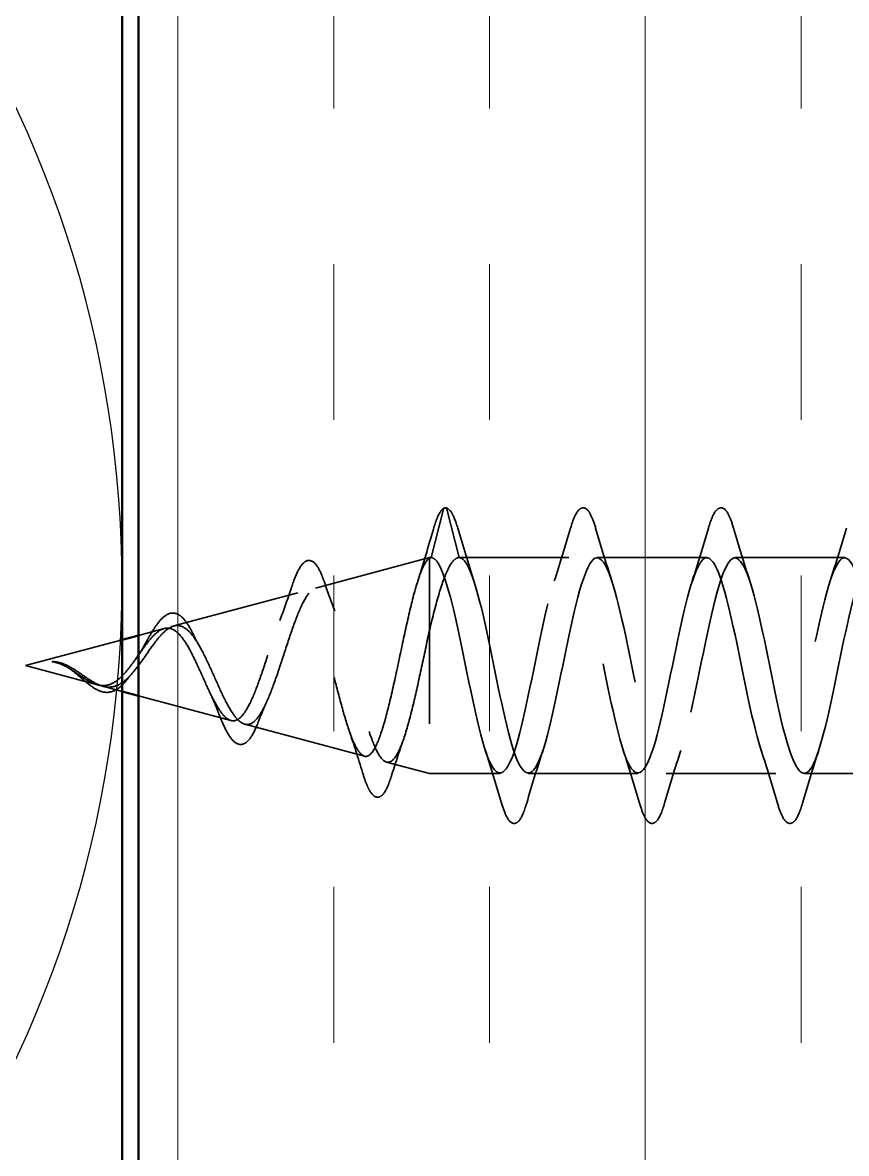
# Model space of a CAD drawing. Header units: inches. Extents: x 0.6 to 46.2, y -1.7 to 21.4.
# Drawn here: x 6.938 to 7.434, y 13.809 to 14.489 of the extents above; entities that cross this region are included whole.
import ezdxf

# ---------------------------------------------------------------- set-up
doc = ezdxf.new("R2010")
doc.units = ezdxf.units.IN
doc.header["$LTSCALE"] = 2
doc.header["$MEASUREMENT"] = 0
doc.linetypes.add('DASHED', pattern=[0.2067, 0.1654, -0.0413])
for name, color, linetype, lineweight in [('Hatch (ANSI)', 7, 'Continuous', 18), ('Hidden (ANSI)', 7, 'DASHED', 35), ('Sketch Geometry (ANSI)', 7, 'Continuous', 25), ('Symbol (ANSI)', 7, 'Continuous', 25), ('Visible (ANSI)', 7, 'Continuous', 50)]:
    doc.layers.add(name, color=color, linetype=linetype, lineweight=lineweight)
doc.styles.add('Note Text (ANSI)', font='tahoma.ttf')
doc.dimstyles.new('Default (ANSI)$7', dxfattribs={"dimscale": 2, "dimtxt": 0.12, "dimasz": 0.098425, "dimexe": 0.125, "dimexo": 0.0625, "dimgap": 0.031496, "dimtad": 0, "dimtih": 1, "dimtoh": 1, "dimrnd": 1e-08, "dimzin": 4, "dimdsep": 46, "dimtxsty": 'Note Text (ANSI)', "dimcen": 0.09, "dimdle": 0.393701, "dimclrd": 256, "dimclre": 256, "dimclrt": 256, "dimadec": 0, "dimazin": 1, "dimtfac": 1, "dimtofl": 0, "dimtmove": 0, "dimatfit": 3, "dimfxl": 1, "dimtolj": 1, "dimtzin": 4, "dimlwd": -1, "dimlwe": -1, "dimarcsym": 0})

msp = doc.modelspace()

# ---------------------------------------------------------------- hatches: boundary and pattern name
at = {"layer": 'Hatch (ANSI)', "true_color": 0x804000}
h = msp.add_hatch(dxfattribs=at)
h.set_pattern_fill('INSUL', color=36, scale=0.75, angle=90, style=0)
h.paths.add_polyline_path([(7.50774, 18.87685), (7.50774, 7.53092), (7.00774, 7.53092), (7.00774, 18.87685)])

# ---------------------------------------------------------------- linework, layer by layer
at = {"layer": 'Hidden (ANSI)', "ltscale": 0.028664}
for p, q in [((7.19127, 14.19645), (7.18374, 14.16721)), ((7.20074, 14.16721), (7.1932, 14.19645))]:
    msp.add_line(p, q, dxfattribs=at)
at = {"layer": 'Hidden (ANSI)', "ltscale": 0.067416}
msp.add_line((7.11425, 14.14889), (7.18274, 14.16721), dxfattribs=at)
at = {"layer": 'Hidden (ANSI)', "ltscale": 0.194373}
msp.add_line((7.18274, 14.16721), (7.18274, 14.03721), dxfattribs=at)
at = {"layer": 'Hidden (ANSI)', "ltscale": 0.000852348}
msp.add_line((7.18374, 14.16721), (7.18274, 14.16721), dxfattribs=at)
at = {"layer": 'Hidden (ANSI)', "ltscale": 0.062755}
for p, q in [((7.26674, 14.16721), (7.20074, 14.16721)), ((7.34974, 14.16721), (7.28374, 14.16721)), ((7.43274, 14.16721), (7.36674, 14.16721)), ((7.30824, 14.03721), (7.24224, 14.03721)), ((7.39124, 14.03721), (7.32524, 14.03721)), ((7.47424, 14.03721), (7.40824, 14.03721))]:
    msp.add_line(p, q, dxfattribs=at)
at = {"layer": 'Hidden (ANSI)', "ltscale": 0.073402}
msp.add_line((7.02892, 14.12606), (7.10348, 14.14601), dxfattribs=at)
at = {"layer": 'Hidden (ANSI)', "ltscale": 0.015098}
msp.add_line((7.00774, 14.12039), (7.02315, 14.12452), dxfattribs=at)
at = {"layer": 'Hidden (ANSI)', "ltscale": 0.057078}
msp.add_line((6.93974, 14.10221), (6.99774, 14.11772), dxfattribs=at)
at = {"layer": 'Hidden (ANSI)', "ltscale": 0.042539}
msp.add_line((6.93974, 14.10221), (6.98299, 14.09064), dxfattribs=at)
at = {"layer": 'Hidden (ANSI)', "ltscale": 0.011215}
msp.add_line((6.98626, 14.08976), (6.99774, 14.08669), dxfattribs=at)
at = {"layer": 'Hidden (ANSI)', "ltscale": 0.054693}
msp.add_line((7.00774, 14.08402), (7.06332, 14.06915), dxfattribs=at)
at = {"layer": 'Hidden (ANSI)', "ltscale": 0.070939}
msp.add_line((7.07159, 14.06694), (7.14365, 14.04766), dxfattribs=at)
at = {"layer": 'Hidden (ANSI)', "ltscale": 0.025357}
msp.add_line((7.15691, 14.04411), (7.18274, 14.03721), dxfattribs=at)
at = {"layer": 'Hidden (ANSI)', "ltscale": 0.040375}
msp.add_line((7.22524, 14.03721), (7.18274, 14.03721), dxfattribs=at)
at = {"layer": 'Hidden (ANSI)', "ltscale": 0.002412}
msp.add_arc((7.19224, 14.19621), 0.001, 14.43974, 165.56026, dxfattribs=at)
at = {"layer": 'Hidden (ANSI)', "ltscale": 0.041926}
msp.add_open_spline([(7.18511, 14.18429), (7.18659, 14.18941), (7.18804, 14.19309), (7.1903, 14.19614), (7.19102, 14.19681), (7.19188, 14.19714)], degree=3, knots=[0, 0, 0, 0, 0.0784189, 0.0784189, 0.1117453, 0.1117453, 0.1117453, 0.1117453], dxfattribs=at)
at = {"layer": 'Hidden (ANSI)', "ltscale": 0.045375}
msp.add_open_spline([(7.19224, 14.19721), (7.19369, 14.19721), (7.19489, 14.19614), (7.19728, 14.19248), (7.19853, 14.18927), (7.19979, 14.18499)], degree=3, knots=[0, 0, 0, 0, 0.0527752, 0.0527752, 0.1209585, 0.1209585, 0.1209585, 0.1209585], dxfattribs=at)
at = {"layer": 'Hidden (ANSI)', "ltscale": 0.090851}
for points in [[(7.26768, 14.18499), (7.26917, 14.19005), (7.27063, 14.19361), (7.27315, 14.19657), (7.27416, 14.19722), (7.27711, 14.19718), (7.27851, 14.19555), (7.2808, 14.19107), (7.2818, 14.18836), (7.28279, 14.18499)], [(7.35068, 14.18499), (7.35217, 14.19005), (7.35363, 14.19361), (7.35615, 14.19657), (7.35716, 14.19722), (7.36011, 14.19718), (7.36151, 14.19555), (7.3638, 14.19107), (7.3648, 14.18836), (7.36579, 14.18499)], [(7.24129, 14.01942), (7.2398, 14.01436), (7.23834, 14.0108), (7.23582, 14.00784), (7.23482, 14.00719), (7.23186, 14.00723), (7.23047, 14.00886), (7.22817, 14.01334), (7.22717, 14.01605), (7.22618, 14.01942)], [(7.32429, 14.01942), (7.3228, 14.01436), (7.32134, 14.0108), (7.31882, 14.00784), (7.31782, 14.00719), (7.31486, 14.00723), (7.31347, 14.00886), (7.31117, 14.01334), (7.31017, 14.01605), (7.30918, 14.01942)], [(7.40729, 14.01942), (7.4058, 14.01436), (7.40434, 14.0108), (7.40182, 14.00784), (7.40082, 14.00719), (7.39786, 14.00723), (7.39647, 14.00886), (7.39417, 14.01334), (7.39317, 14.01605), (7.39218, 14.01942)]]:
    msp.add_open_spline(points, degree=3, knots=[0, 0, 0, 0, 0.0806821, 0.0806821, 0.121378, 0.121378, 0.1881144, 0.1881144, 0.2418497, 0.2418497, 0.2418497, 0.2418497], dxfattribs=at)
at = {"layer": 'Hidden (ANSI)', "ltscale": 0.031132}
msp.add_open_spline([(7.17573, 14.15313), (7.179, 14.16338), (7.18209, 14.17382), (7.18511, 14.18429)], degree=3, dxfattribs=at)
at = {"layer": 'Hidden (ANSI)', "ltscale": 0.031888}
for points in [[(7.19979, 14.18499), (7.20292, 14.1743), (7.20615, 14.16364), (7.20956, 14.15323)], [(7.25791, 14.15323), (7.26132, 14.16364), (7.26455, 14.1743), (7.26768, 14.18499)], [(7.28279, 14.18499), (7.28592, 14.1743), (7.28915, 14.16364), (7.29256, 14.15323)], [(7.34091, 14.15323), (7.34432, 14.16364), (7.34755, 14.1743), (7.35068, 14.18499)], [(7.36579, 14.18499), (7.36892, 14.1743), (7.37215, 14.16364), (7.37556, 14.15323)], [(7.42391, 14.15323), (7.42732, 14.16364), (7.43055, 14.1743), (7.43368, 14.18499)], [(7.22618, 14.01942), (7.22305, 14.03011), (7.21982, 14.04077), (7.21641, 14.05118)], [(7.25106, 14.05118), (7.24765, 14.04077), (7.24442, 14.03011), (7.24129, 14.01942)], [(7.30918, 14.01942), (7.30605, 14.03011), (7.30282, 14.04077), (7.29941, 14.05118)], [(7.33406, 14.05118), (7.33065, 14.04077), (7.32742, 14.03011), (7.32429, 14.01942)], [(7.39218, 14.01942), (7.38905, 14.03011), (7.38582, 14.04077), (7.38241, 14.05118)], [(7.41706, 14.05118), (7.41365, 14.04077), (7.41042, 14.03011), (7.40729, 14.01942)]]:
    msp.add_open_spline(points, degree=3, dxfattribs=at)
at = {"layer": 'Hidden (ANSI)', "ltscale": 1.005187}
msp.add_open_spline([(7.51574, 14.16706), (7.51466, 14.16713), (7.51359, 14.16656), (7.51251, 14.16528), (7.50708, 14.15882), (7.50164, 14.13481), (7.4962, 14.10816), (7.49076, 14.0815), (7.48532, 14.05414), (7.47988, 14.04305), (7.47444, 14.03196), (7.469, 14.03795), (7.46356, 14.0573), (7.45812, 14.07665), (7.45268, 14.10796), (7.44724, 14.13179), (7.4418, 14.15562), (7.43636, 14.17025), (7.43093, 14.1666), (7.42549, 14.16294), (7.42005, 14.14126), (7.41461, 14.11502), (7.40917, 14.08878), (7.40373, 14.05988), (7.39829, 14.04626), (7.39285, 14.03263), (7.38741, 14.03528), (7.38197, 14.05254), (7.37653, 14.06981), (7.37109, 14.10046), (7.36565, 14.12545), (7.36021, 14.15045), (7.35478, 14.16798), (7.34934, 14.16718), (7.3439, 14.16637), (7.33846, 14.14727), (7.33302, 14.12174), (7.32758, 14.09622), (7.32214, 14.0661), (7.3167, 14.0501), (7.31126, 14.0341), (7.30582, 14.03337), (7.30038, 14.04836), (7.29494, 14.06335), (7.2895, 14.09298), (7.28406, 14.11885), (7.27863, 14.14472), (7.27319, 14.16497), (7.26775, 14.16702), (7.26231, 14.16906), (7.25687, 14.15276), (7.25143, 14.12824), (7.24599, 14.10372), (7.24055, 14.07274), (7.23511, 14.05454), (7.22967, 14.03634), (7.22423, 14.03224), (7.21879, 14.04478), (7.21335, 14.05732), (7.20792, 14.0856), (7.20248, 14.11206), (7.19704, 14.13851), (7.1916, 14.16124), (7.18616, 14.16612), (7.18535, 14.16684), (7.18454, 14.16721), (7.18374, 14.16721)], degree=3, knots=[21.991149, 21.991149, 21.991149, 21.991149, 22.234985, 22.234985, 22.234985, 23.470262, 23.470262, 23.470262, 24.705539, 24.705539, 24.705539, 25.940816, 25.940816, 25.940816, 27.176093, 27.176093, 27.176093, 28.41137, 28.41137, 28.41137, 29.646647, 29.646647, 29.646647, 30.881924, 30.881924, 30.881924, 32.117201, 32.117201, 32.117201, 33.352478, 33.352478, 33.352478, 34.587754, 34.587754, 34.587754, 35.823031, 35.823031, 35.823031, 37.058308, 37.058308, 37.058308, 38.293585, 38.293585, 38.293585, 39.528862, 39.528862, 39.528862, 40.764139, 40.764139, 40.764139, 41.999416, 41.999416, 41.999416, 43.234693, 43.234693, 43.234693, 44.46997, 44.46997, 44.46997, 45.705247, 45.705247, 45.705247, 46.940524, 46.940524, 46.940524, 47.12389, 47.12389, 47.12389, 47.12389], dxfattribs=at)
at = {"layer": 'Hidden (ANSI)', "ltscale": 1.080861}
msp.add_open_spline([(7.20074, 14.16721), (7.20617, 14.16721), (7.21161, 14.14888), (7.21705, 14.12361), (7.22249, 14.09834), (7.22793, 14.06794), (7.23337, 14.0513), (7.23881, 14.03466), (7.24425, 14.03297), (7.24969, 14.04728), (7.25513, 14.06159), (7.26057, 14.09088), (7.26601, 14.11694), (7.27145, 14.14301), (7.27689, 14.16398), (7.28232, 14.16684), (7.28776, 14.16969), (7.2932, 14.15422), (7.29864, 14.13003), (7.30408, 14.10584), (7.30952, 14.07468), (7.31496, 14.0559), (7.3204, 14.03712), (7.32584, 14.03207), (7.33128, 14.04389), (7.33672, 14.05571), (7.34216, 14.08354), (7.3476, 14.11011), (7.35304, 14.13668), (7.35847, 14.16005), (7.36391, 14.16573), (7.36935, 14.1714), (7.37479, 14.15896), (7.38023, 14.13613), (7.38567, 14.1133), (7.39111, 14.08173), (7.39655, 14.06102), (7.40199, 14.04032), (7.40743, 14.03197), (7.41287, 14.04116), (7.41831, 14.05035), (7.42375, 14.07643), (7.42919, 14.10319), (7.43462, 14.12995), (7.44006, 14.15547), (7.4455, 14.1639), (7.45094, 14.17233), (7.45638, 14.16306), (7.46182, 14.14185), (7.46726, 14.12064), (7.4727, 14.08902), (7.47814, 14.06662), (7.48358, 14.04422), (7.48902, 14.03267), (7.49446, 14.03913), (7.4999, 14.04559), (7.50534, 14.0696), (7.51077, 14.09625), (7.51621, 14.12291), (7.52165, 14.15027), (7.52709, 14.16136), (7.53253, 14.17245), (7.53797, 14.16646), (7.54341, 14.14711), (7.54819, 14.13013), (7.55296, 14.10392), (7.55774, 14.08165)], degree=3, knots=[-47.12389, -47.12389, -47.12389, -47.12389, -45.888613, -45.888613, -45.888613, -44.653336, -44.653336, -44.653336, -43.418059, -43.418059, -43.418059, -42.182782, -42.182782, -42.182782, -40.947505, -40.947505, -40.947505, -39.712228, -39.712228, -39.712228, -38.476951, -38.476951, -38.476951, -37.241674, -37.241674, -37.241674, -36.006397, -36.006397, -36.006397, -34.77112, -34.77112, -34.77112, -33.535843, -33.535843, -33.535843, -32.300566, -32.300566, -32.300566, -31.06529, -31.06529, -31.06529, -29.830013, -29.830013, -29.830013, -28.594736, -28.594736, -28.594736, -27.359459, -27.359459, -27.359459, -26.124182, -26.124182, -26.124182, -24.888905, -24.888905, -24.888905, -23.653628, -23.653628, -23.653628, -22.418351, -22.418351, -22.418351, -21.183074, -21.183074, -21.183074, -20.098623, -20.098623, -20.098623, -20.098623], dxfattribs=at)
at = {"layer": 'Hidden (ANSI)', "ltscale": 0.544082}
msp.add_open_spline([(7.18274, 14.16698), (7.18106, 14.16581), (7.17939, 14.163), (7.176, 14.15442), (7.17432, 14.14879), (7.17094, 14.13553), (7.16926, 14.12807), (7.16587, 14.11236), (7.16419, 14.10429), (7.1608, 14.08864), (7.15912, 14.08122), (7.15572, 14.06804), (7.15404, 14.06238), (7.15064, 14.0536), (7.14896, 14.05051), (7.14556, 14.04728), (7.14387, 14.04712), (7.14047, 14.04971), (7.13878, 14.05237), (7.13537, 14.0601), (7.13368, 14.06504), (7.13027, 14.07647), (7.12858, 14.08282), (7.12516, 14.09599), (7.12347, 14.10267), (7.12005, 14.11545), (7.11835, 14.12141), (7.11492, 14.1318), (7.11323, 14.13614), (7.10979, 14.14263), (7.10809, 14.14476), (7.10465, 14.14653), (7.10295, 14.14622), (7.0995, 14.14325), (7.0978, 14.14068), (7.09434, 14.1337), (7.09263, 14.12941), (7.08917, 14.11977), (7.08746, 14.11455), (7.08398, 14.10396), (7.08227, 14.0987), (7.07878, 14.08892), (7.07706, 14.08448), (7.07357, 14.07706), (7.07184, 14.07411), (7.06834, 14.07011), (7.0666, 14.06905), (7.06308, 14.06891), (7.06134, 14.06977), (7.05781, 14.07325), (7.05606, 14.07577), (7.05251, 14.08203), (7.05075, 14.08566), (7.04718, 14.09343), (7.04541, 14.09747), (7.04182, 14.1053), (7.04004, 14.109), (7.03642, 14.11552), (7.03463, 14.11827), (7.03119, 14.12216), (7.0296, 14.12345), (7.02639, 14.12483), (7.02479, 14.12496), (7.02315, 14.12452)], degree=3, knots=[0, 0, 0, 0, 0.066246, 0.066246, 0.131227, 0.131227, 0.194944, 0.194944, 0.257398, 0.257398, 0.318591, 0.318591, 0.378522, 0.378522, 0.437194, 0.437194, 0.494607, 0.494607, 0.550763, 0.550763, 0.605663, 0.605663, 0.659308, 0.659308, 0.711702, 0.711702, 0.762845, 0.762845, 0.81274, 0.81274, 0.86139, 0.86139, 0.908797, 0.908797, 0.954964, 0.954964, 0.999896, 0.999896, 1.043597, 1.043597, 1.08607, 1.08607, 1.127321, 1.127321, 1.167356, 1.167356, 1.206182, 1.206182, 1.243806, 1.243806, 1.280237, 1.280237, 1.315486, 1.315486, 1.349566, 1.349566, 1.382489, 1.382489, 1.414274, 1.414274, 1.441254, 1.441254, 1.467158, 1.467158, 1.467158, 1.467158], dxfattribs=at)
at = {"layer": 'Hidden (ANSI)', "ltscale": 0.084424}
msp.add_open_spline([(7.09949, 14.14867), (7.10097, 14.15319), (7.10245, 14.15695), (7.1054, 14.1625), (7.10689, 14.16439), (7.11045, 14.166), (7.11249, 14.16528), (7.11539, 14.16206), (7.1166, 14.15986), (7.11839, 14.15562), (7.11897, 14.15406), (7.11954, 14.15236)], degree=3, knots=[0, 0, 0, 0, 0.0514551, 0.0514551, 0.1033085, 0.1033085, 0.1571565, 0.1571565, 0.2024019, 0.2024019, 0.2245855, 0.2245855, 0.2245855, 0.2245855], dxfattribs=at)
at = {"layer": 'Hidden (ANSI)', "ltscale": 0.005187}
msp.add_open_spline([(7.18374, 14.16721), (7.1834, 14.16721), (7.18307, 14.16713), (7.18274, 14.16698)], degree=3, dxfattribs=at)
at = {"layer": 'Hidden (ANSI)', "ltscale": 0.078553}
msp.add_open_spline([(7.18274, 14.12331), (7.18467, 14.13152), (7.18659, 14.13908), (7.19046, 14.15201), (7.19238, 14.15725), (7.19539, 14.16301), (7.19646, 14.16457), (7.1986, 14.16668), (7.19967, 14.16721), (7.20074, 14.16721)], degree=3, knots=[0, 0, 0, 0, 0.0677224, 0.0677224, 0.1354447, 0.1354447, 0.1728709, 0.1728709, 0.210297, 0.210297, 0.210297, 0.210297], dxfattribs=at)
at = {"layer": 'Hidden (ANSI)', "ltscale": 0.504207}
msp.add_open_spline([(7.02892, 14.12606), (7.03095, 14.1266), (7.03291, 14.12633), (7.03684, 14.12417), (7.03878, 14.12226), (7.04268, 14.11702), (7.04459, 14.11372), (7.04845, 14.10619), (7.05035, 14.10203), (7.05419, 14.09348), (7.05607, 14.08919), (7.05988, 14.08117), (7.06175, 14.07755), (7.06554, 14.07159), (7.0674, 14.06937), (7.07116, 14.06673), (7.07302, 14.06641), (7.07676, 14.06782), (7.07861, 14.0696), (7.08234, 14.07509), (7.08418, 14.07879), (7.0879, 14.08766), (7.08973, 14.09277), (7.09344, 14.10369), (7.09527, 14.1094), (7.09896, 14.12061), (7.10078, 14.12598), (7.10447, 14.13556), (7.10629, 14.13963), (7.10996, 14.14585), (7.11177, 14.14787), (7.11544, 14.14946), (7.11725, 14.14896), (7.12091, 14.14539), (7.12272, 14.14231), (7.12637, 14.1339), (7.12817, 14.12861), (7.13182, 14.11649), (7.13362, 14.10976), (7.13726, 14.09575), (7.13906, 14.08861), (7.14269, 14.07492), (7.14449, 14.06853), (7.14812, 14.05743), (7.14991, 14.05287), (7.15353, 14.04631), (7.15533, 14.04443), (7.15895, 14.04369), (7.16074, 14.04492), (7.16435, 14.0504), (7.16614, 14.05467), (7.16975, 14.06578), (7.17154, 14.07255), (7.17491, 14.08675), (7.17647, 14.0939), (7.17962, 14.10864), (7.18118, 14.11613), (7.18274, 14.12331)], degree=3, knots=[0, 0, 0, 0, 0.031531, 0.031531, 0.06418, 0.06418, 0.097979, 0.097979, 0.132949, 0.132949, 0.169112, 0.169112, 0.206483, 0.206483, 0.245078, 0.245078, 0.284906, 0.284906, 0.32598, 0.32598, 0.368307, 0.368307, 0.411896, 0.411896, 0.456752, 0.456752, 0.502882, 0.502882, 0.550291, 0.550291, 0.598982, 0.598982, 0.648961, 0.648961, 0.700231, 0.700231, 0.752794, 0.752794, 0.806655, 0.806655, 0.861814, 0.861814, 0.918275, 0.918275, 0.976039, 0.976039, 1.035109, 1.035109, 1.095486, 1.095486, 1.157171, 1.157171, 1.220166, 1.220166, 1.276152, 1.276152, 1.333184, 1.333184, 1.333184, 1.333184], dxfattribs=at)
at = {"layer": 'Hidden (ANSI)', "ltscale": 0.020226}
msp.add_open_spline([(7.09266, 14.12931), (7.09507, 14.13551), (7.09733, 14.14205), (7.09949, 14.14867)], degree=3, dxfattribs=at)
at = {"layer": 'Hidden (ANSI)', "ltscale": 0.01814}
msp.add_open_spline([(7.11954, 14.15236), (7.12153, 14.14649), (7.1236, 14.14069), (7.12576, 14.13513)], degree=3, dxfattribs=at)
at = {"layer": 'Hidden (ANSI)', "ltscale": 0.035209}
msp.add_open_spline([(7.02588, 14.13342), (7.0275, 14.13404), (7.02921, 14.13403), (7.0323, 14.13277), (7.03372, 14.13163), (7.03661, 14.12831), (7.0381, 14.12596), (7.03986, 14.12257), (7.04018, 14.12192), (7.04051, 14.12125)], degree=3, knots=[0, 0, 0, 0, 0.02875616, 0.02875616, 0.05577208, 0.05577208, 0.08675229, 0.08675229, 0.09383342, 0.09383342, 0.09383342, 0.09383342], dxfattribs=at)
at = {"layer": 'Hidden (ANSI)', "ltscale": 0.032433}
msp.add_open_spline([(7.01108, 14.11417), (7.01263, 14.11703), (7.01415, 14.11979), (7.01711, 14.12467), (7.01858, 14.12685), (7.02154, 14.13048), (7.02307, 14.13192), (7.02503, 14.13305), (7.02545, 14.13326), (7.02588, 14.13342)], degree=3, knots=[0, 0, 0, 0, 0.02554529, 0.02554529, 0.05136974, 0.05136974, 0.07896834, 0.07896834, 0.08646284, 0.08646284, 0.08646284, 0.08646284], dxfattribs=at)
at = {"layer": 'Hidden (ANSI)', "ltscale": 0.083957}
msp.add_open_spline([(7.02315, 14.12452), (7.02133, 14.12403), (7.01949, 14.12286), (7.01573, 14.11936), (7.01386, 14.11712), (7.01005, 14.11203), (7.00815, 14.10927), (7.00427, 14.10378), (7.00234, 14.10113), (6.99837, 14.09644), (6.9964, 14.09446), (6.99233, 14.09155), (6.9903, 14.09063), (6.98609, 14.08998), (6.984, 14.09024), (6.97962, 14.09176), (6.97744, 14.09298), (6.97378, 14.09534), (6.97242, 14.09628), (6.96968, 14.09816), (6.96832, 14.09909), (6.96692, 14.09996)], degree=3, knots=[0, 0, 0, 0, 0.0281855, 0.0281855, 0.0553562, 0.0553562, 0.0815558, 0.0815558, 0.1068402, 0.1068402, 0.1312819, 0.1312819, 0.1549776, 0.1549776, 0.1780585, 0.1780585, 0.2007077, 0.2007077, 0.2138949, 0.2138949, 0.226602, 0.226602, 0.226602, 0.226602], dxfattribs=at)
at = {"layer": 'Hidden (ANSI)', "ltscale": 0.089656}
msp.add_open_spline([(6.96919, 14.09977), (6.972, 14.09799), (6.97463, 14.09604), (6.97986, 14.09256), (6.98231, 14.09113), (6.98719, 14.08935), (6.9895, 14.08905), (6.99414, 14.0898), (6.99636, 14.09085), (7.0008, 14.09417), (7.00295, 14.0964), (7.00726, 14.10164), (7.00934, 14.10457), (7.01354, 14.11058), (7.01558, 14.11355), (7.01955, 14.11876), (7.02141, 14.12095), (7.0252, 14.1244), (7.02707, 14.12557), (7.02892, 14.12606)], degree=3, knots=[0, 0, 0, 0, 0.0254212, 0.0254212, 0.050616, 0.050616, 0.0759961, 0.0759961, 0.1018445, 0.1018445, 0.1283557, 0.1283557, 0.1556669, 0.1556669, 0.1838774, 0.1838774, 0.2109707, 0.2109707, 0.2393812, 0.2393812, 0.2393812, 0.2393812], dxfattribs=at)
at = {"layer": 'Hidden (ANSI)', "ltscale": 0.008584}
msp.add_open_spline([(7.04051, 14.12125), (7.04164, 14.11889), (7.04281, 14.11665), (7.04401, 14.11458)], degree=3, dxfattribs=at)
at = {"layer": 'Hidden (ANSI)', "ltscale": 0.007535}
msp.add_open_spline([(7.00787, 14.10889), (7.00898, 14.11046), (7.01005, 14.11225), (7.01108, 14.11417)], degree=3, dxfattribs=at)
at = {"layer": 'Hidden (ANSI)', "ltscale": 0.005543}
msp.add_open_spline([(6.95954, 14.10358), (6.95789, 14.10413), (6.95661, 14.10438), (6.95596, 14.10453), (6.95584, 14.10455), (6.95574, 14.10458), (6.95572, 14.10459), (6.95569, 14.1046), (6.95568, 14.10461), (6.95567, 14.10461), (6.95567, 14.10462), (6.95567, 14.10462), (6.95567, 14.10462), (6.95567, 14.10462), (6.95567, 14.10462), (6.95567, 14.10462), (6.95567, 14.10463), (6.95568, 14.10463), (6.95568, 14.10463), (6.95568, 14.10463), (6.95569, 14.10463), (6.95571, 14.10464), (6.95573, 14.10464), (6.95586, 14.10466), (6.95608, 14.10465), (6.95644, 14.10464), (6.95679, 14.10461), (6.95718, 14.10457)], degree=3, knots=[0, 0, 0, 0, 0.01397013, 0.01397013, 0.01635801, 0.01635801, 0.01712636, 0.01712636, 0.01759978, 0.01759978, 0.01773598, 0.01773598, 0.01781809, 0.01781809, 0.01788584, 0.01788584, 0.01795891, 0.01795891, 0.01807628, 0.01807628, 0.01833703, 0.01833703, 0.01916095, 0.01916095, 0.02439922, 0.02439922, 0.04262671, 0.04262671, 0.04262671, 0.04262671], dxfattribs=at)
at = {"layer": 'Hidden (ANSI)', "ltscale": 0.002866}
msp.add_open_spline([(6.95718, 14.10457), (6.95813, 14.10447), (6.95909, 14.10429), (6.96004, 14.10404)], degree=3, dxfattribs=at)
at = {"layer": 'Hidden (ANSI)', "ltscale": 0.007962}
msp.add_open_spline([(6.96692, 14.09996), (6.96592, 14.10059), (6.9649, 14.10118), (6.96245, 14.10246), (6.96101, 14.1031), (6.95954, 14.10358)], degree=3, knots=[0, 0, 0, 0, 0.00904642, 0.00904642, 0.02157431, 0.02157431, 0.02157431, 0.02157431], dxfattribs=at)
at = {"layer": 'Hidden (ANSI)', "ltscale": 0.006214}
msp.add_open_spline([(6.96004, 14.10404), (6.96201, 14.10353), (6.96396, 14.10274), (6.96593, 14.10169)], degree=3, dxfattribs=at)
at = {"layer": 'Hidden (ANSI)', "ltscale": 0.000711439}
msp.add_open_spline([(6.96513, 14.10102), (6.965, 14.1011), (6.96487, 14.10118), (6.96474, 14.10125)], degree=3, dxfattribs=at)
at = {"layer": 'Hidden (ANSI)', "ltscale": 0.002371}
msp.add_open_spline([(6.96722, 14.09962), (6.96653, 14.10012), (6.96583, 14.10059), (6.96513, 14.10102)], degree=3, dxfattribs=at)
at = {"layer": 'Hidden (ANSI)', "ltscale": 0.003543}
msp.add_open_spline([(6.96593, 14.10169), (6.96646, 14.10141), (6.96698, 14.10111), (6.96807, 14.10047), (6.96863, 14.10013), (6.96919, 14.09977)], degree=3, knots=[0, 0, 0, 0, 0.004657797, 0.004657797, 0.00972162, 0.00972162, 0.00972162, 0.00972162], dxfattribs=at)
at = {"layer": 'Hidden (ANSI)', "ltscale": 0.049975}
msp.add_open_spline([(7.00179, 14.09502), (7.00009, 14.09274), (6.99829, 14.09073), (6.99465, 14.08777), (6.99273, 14.08676), (6.98906, 14.08595), (6.98727, 14.08603), (6.98377, 14.08705), (6.98202, 14.08795), (6.97846, 14.09034), (6.9766, 14.09185), (6.97293, 14.09498), (6.97107, 14.09662), (6.96853, 14.09864), (6.96788, 14.09914), (6.96722, 14.09962)], degree=3, knots=[0, 0, 0, 0, 0.0242553, 0.0242553, 0.0475313, 0.0475313, 0.068449, 0.068449, 0.0883799, 0.0883799, 0.108168, 0.108168, 0.1266647, 0.1266647, 0.1329589, 0.1329589, 0.1329589, 0.1329589], dxfattribs=at)
at = {"layer": 'Hidden (ANSI)', "ltscale": 0.003954}
msp.add_open_spline([(7.00359, 14.09725), (7.00299, 14.09657), (7.00238, 14.09582), (7.00179, 14.09502)], degree=3, dxfattribs=at)
at = {"layer": 'Hidden (ANSI)', "ltscale": 0.014151}
msp.add_open_spline([(7.0558, 14.07371), (7.05413, 14.07808), (7.05237, 14.08233), (7.05052, 14.08621)], degree=3, dxfattribs=at)
at = {"layer": 'Hidden (ANSI)', "ltscale": 0.013376}
msp.add_open_spline([(7.08473, 14.08022), (7.08301, 14.07644), (7.08137, 14.07242), (7.07978, 14.06829)], degree=3, dxfattribs=at)
at = {"layer": 'Hidden (ANSI)', "ltscale": 0.078163}
msp.add_open_spline([(7.07978, 14.06829), (7.07827, 14.06437), (7.07671, 14.06114), (7.07351, 14.05656), (7.07176, 14.05507), (7.06805, 14.05451), (7.06628, 14.05533), (7.06323, 14.05835), (7.06182, 14.06047), (7.05889, 14.06604), (7.05735, 14.06964), (7.0558, 14.07371)], degree=3, knots=[0, 0, 0, 0, 0.0453373, 0.0453373, 0.090031, 0.090031, 0.1309662, 0.1309662, 0.1681997, 0.1681997, 0.207801, 0.207801, 0.207801, 0.207801], dxfattribs=at)
at = {"layer": 'Hidden (ANSI)', "ltscale": 0.025829}
msp.add_open_spline([(7.14251, 14.03778), (7.13991, 14.0464), (7.13722, 14.05497), (7.13436, 14.06328)], degree=3, dxfattribs=at)
at = {"layer": 'Hidden (ANSI)', "ltscale": 0.022792}
msp.add_open_spline([(7.16706, 14.05761), (7.16451, 14.05033), (7.16207, 14.04284), (7.15971, 14.0353)], degree=3, dxfattribs=at)
at = {"layer": 'Hidden (ANSI)', "ltscale": 0.088284}
msp.add_open_spline([(7.15971, 14.0353), (7.15822, 14.03055), (7.15672, 14.02706), (7.15423, 14.02399), (7.15331, 14.02327), (7.15037, 14.02264), (7.14862, 14.024), (7.14648, 14.02737), (7.14582, 14.02869), (7.14428, 14.03233), (7.14339, 14.03486), (7.14251, 14.03778)], degree=3, knots=[0, 0, 0, 0, 0.0701085, 0.0701085, 0.1049425, 0.1049425, 0.1672089, 0.1672089, 0.1962445, 0.1962445, 0.2350126, 0.2350126, 0.2350126, 0.2350126], dxfattribs=at)
at = {"layer": 'Sketch Geometry (ANSI)', "color": 150, "true_color": 0x0080ff}
msp.add_arc((6.32274, 14.15185), 0.675, 250.6261, 109.3739, dxfattribs=at)
at = {"layer": 'Visible (ANSI)', "color": 150, "true_color": 0x0080ff}
msp.add_line((6.99774, 18.87685), (6.99774, 9.03092), dxfattribs=at)
at = {"layer": 'Visible (ANSI)', "color": 36, "true_color": 0x804000}
msp.add_line((7.00774, 7.53092), (7.00774, 18.87685), dxfattribs=at)
at = {"layer": 'Visible (ANSI)'}
for p, q in [((6.99774, 14.11772), (7.00774, 14.12039)), ((6.99774, 14.08669), (7.00774, 14.08402))]:
    msp.add_line(p, q, dxfattribs=at)

# ---------------------------------------------------------------- leaders
at = {"layer": 'Symbol (ANSI)', "annotation_type": 0, "has_hookline": 1, "hookline_direction": 0, "text_width": 1.40083}
msp.add_leader([(5.24774, 13.13935), (13.40887, 15.29025)], dimstyle='Default (ANSI)$7', override={"dimtad": 0}, dxfattribs=at)

doc.saveas('drawing.dxf')
